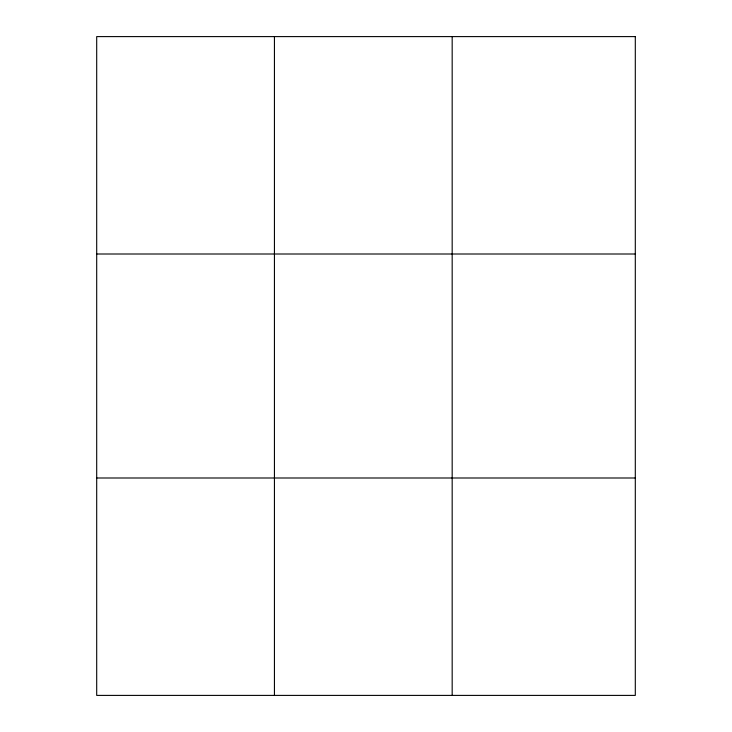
<?xml version="1.0" encoding="UTF-8"?>
<svg xmlns="http://www.w3.org/2000/svg" width="732" height="732" viewBox="0 0 732 732"><rect width="100%" height="100%" fill="white"/><g stroke="black" fill="none" stroke-linecap="round" stroke-linejoin="round"><path stroke-width="1.1" d="M96.697 254.004L635.303 254.004M96.697 477.996L635.303 477.996M452.175 36.6L452.175 695.4M274.436 36.6L274.436 695.4M635.303 36.6L96.697 36.6L96.697 695.4L635.303 695.4L635.303 36.6"/></g></svg>
